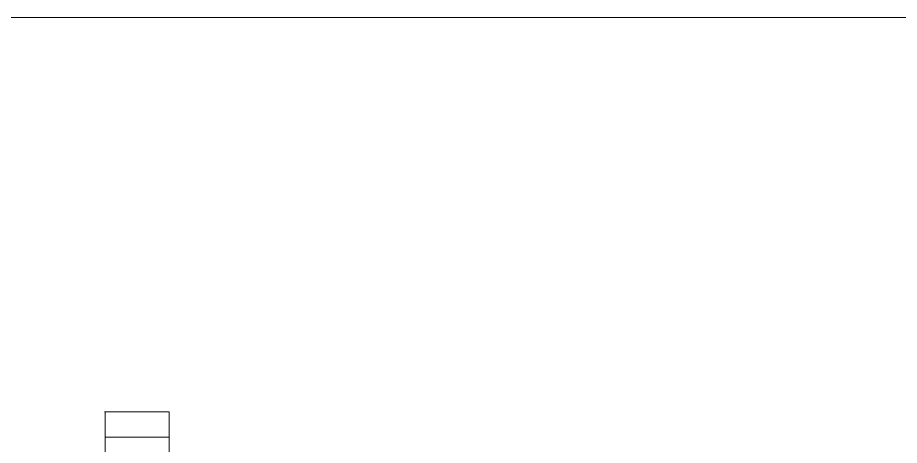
# Model space of a CAD drawing. Header units: millimetres. Extents: x 2814058 to 2855058, y -67651 to -38951.
# Drawn here: x 2831272 to 2841149, y -43747 to -38951 of the extents above; entities that cross this region are included whole.
import ezdxf

# ---------------------------------------------------------------- set-up
doc = ezdxf.new("R2010")
doc.units = ezdxf.units.MM
doc.header["$MEASUREMENT"] = 0
doc.layers.add('Shell - Roof_Pen_No__1', color=7, linetype='Continuous', lineweight=0)
doc.layers.add('Shell - Roof_Pen_No__21', color=7, linetype='Continuous', lineweight=0)

msp = doc.modelspace()

# ---------------------------------------------------------------- linework, layer by layer
at = {"layer": 'Shell - Roof_Pen_No__1', "color": 7, "linetype": 'Continuous', "lineweight": 0}
for p, q in [((2832970.437, -43371.872), (2832246.427, -43371.872)), ((2832479.97, -43371.872), (2832729.97, -43371.872)), ((2832970.437, -43654.467), (2832250.437, -43654.467))]:
    msp.add_line(p, q, dxfattribs=at)
at = {"layer": 'Shell - Roof_Pen_No__21', "color": 7, "linetype": 'Continuous', "lineweight": 0}
for p, q in [((2814057.579, -38951.285), (2855057.579, -38951.285)), ((2832250.437, -44270.043), (2832250.437, -43371.872)), ((2832970.437, -44270.043), (2832970.437, -43371.872))]:
    msp.add_line(p, q, dxfattribs=at)

doc.saveas('drawing.dxf')
